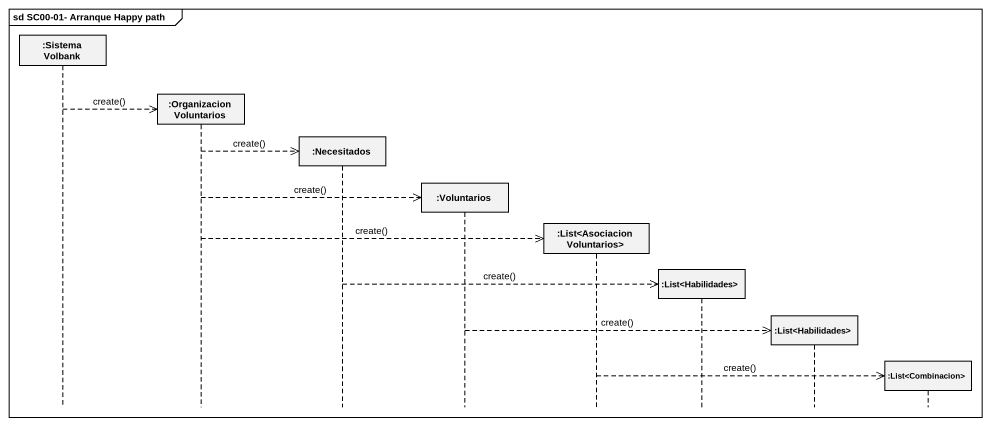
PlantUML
@startuml
mainframe sd SC00-01- Arranque Happy path
hide footbox
participant ":Sistema Volbank" as Sistema_Volbank
participant ":OrganizacionVoluntarios" as OrganizacionVoluntarios
participant ":Necesitados" as Necesitados
participant ":Voluntarios" as Voluntarios
participant ":List<AsociacionVoluntarios>" as List_AsociacionVoluntarios
participant ":List<Habilidades>" as List_Habilidades
participant ":List<Habilidades>" as List_Habilidades_2
participant ":List<Combinacion>" as List_Combinacion

Sistema_Volbank -->> OrganizacionVoluntarios ** : create()
OrganizacionVoluntarios -->> Necesitados ** : create()
OrganizacionVoluntarios -->> Voluntarios ** : create()
OrganizacionVoluntarios -->> List_AsociacionVoluntarios ** : create()
Necesitados -->> List_Habilidades ** : create()
Voluntarios -->> List_Habilidades_2 ** : create()
List_AsociacionVoluntarios -->> List_Combinacion ** : create()
@enduml
